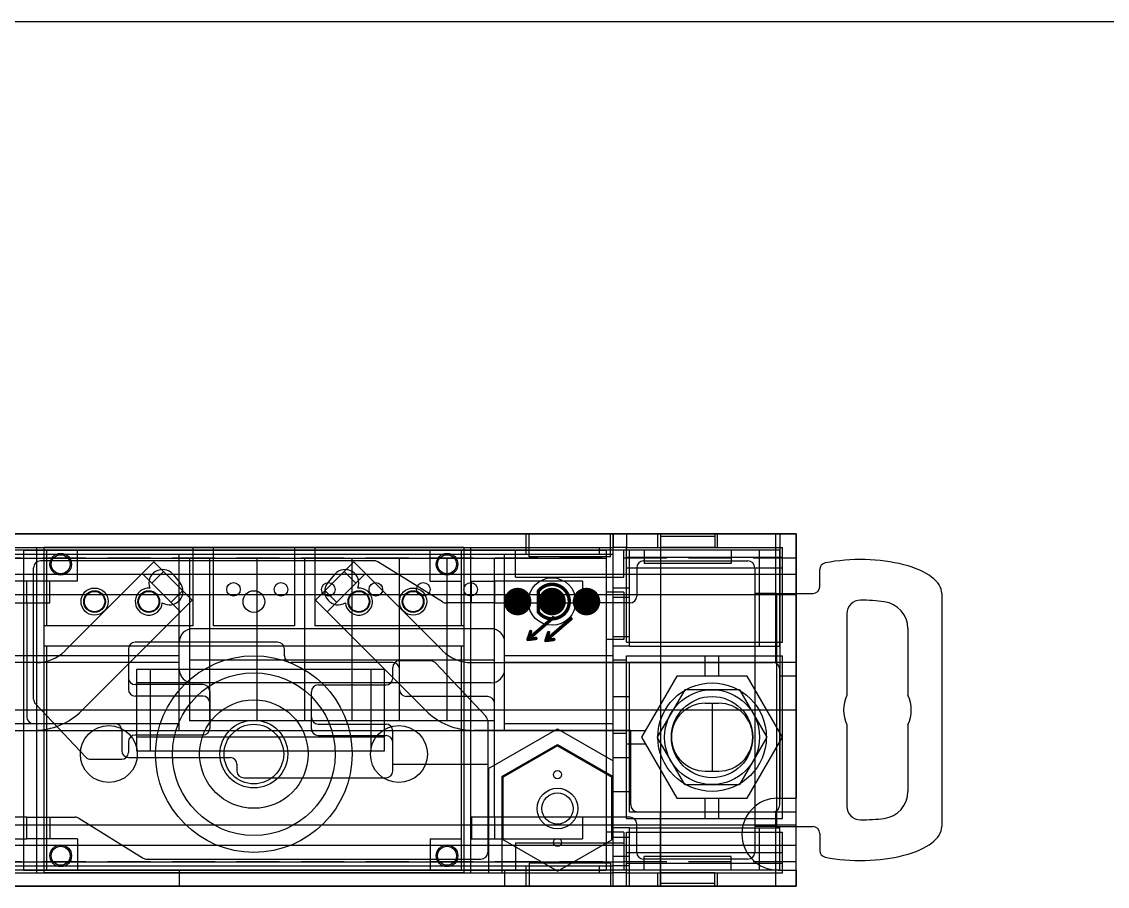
# Model space of a CAD drawing. Header units: millimetres. Extents: x 1406 to 2636, y 2148 to 2456.
# Drawn here: x 2223.5 to 2303.5, y 2326.3 to 2390 of the extents above; entities that cross this region are included whole.
import ezdxf

# ---------------------------------------------------------------- set-up
doc = ezdxf.new("R2010")
doc.units = ezdxf.units.MM
doc.linetypes.add('HIDDEN2', pattern=[4.7625, 3.175, -1.5875])
for name, color, linetype in [('Bus-Bar', 7, 'Continuous'), ('CASE-COVER', 7, 'Continuous'), ('CASE-상', 7, 'Continuous'), ('CASE-하', 7, 'Continuous'), ('DINRAIL', 5, 'Continuous'), ('PCB', 7, 'Continuous'), ('SCR', 7, 'Continuous'), ('단자대', 7, 'Continuous'), ('방열판', 7, 'Continuous'), ('스프링', 3, 'Continuous'), ('온도센서', 2, 'Continuous')]:
    doc.layers.add(name, color=color, linetype=linetype)

msp = doc.modelspace()

# ---------------------------------------------------------------- linework, layer by layer
at = {"color": 1, "ltscale": 10}
msp.add_line((2635.997, 2390.025), (1406.218, 2390.025), dxfattribs=at)
msp.add_line((2274.394, 2339.756), (2274.394, 2334.756))
at = {"layer": 'Bus-Bar', "color": 2}
for p, q in [((2226.664, 2343.635), (2233.21, 2350.181)), ((2254.516, 2343.635), (2247.97, 2350.181)), ((2233.068, 2348.625), (2233.917, 2349.474)), ((2248.111, 2348.625), (2247.263, 2349.474)), ((2227.906, 2339.221), (2236.038, 2347.352)), ((2234.482, 2347.211), (2235.331, 2348.059)), ((2253.273, 2339.221), (2245.141, 2347.352)), ((2246.697, 2347.211), (2245.848, 2348.059)), ((2279.394, 2332.256), (2279.394, 2342.256)), ((2212.785, 2337.756), (2224.371, 2337.756)), ((2268.394, 2337.756), (2256.809, 2337.756)), ((2268.394, 2332.256), (2268.394, 2337.756))]:
    msp.add_line(p, q, dxfattribs=at)
at = {"layer": 'Bus-Bar', "color": 2, "ltscale": 10}
for p, q in [((2236.038, 2347.352), (2233.21, 2350.181)), ((2245.141, 2347.352), (2247.97, 2350.181)), ((2235.19, 2346.504), (2232.361, 2349.332)), ((2245.99, 2346.504), (2248.818, 2349.332)), ((2224.542, 2342.756), (2202.285, 2342.756)), ((2256.637, 2342.756), (2278.894, 2342.756)), ((2273.894, 2339.756), (2274.894, 2339.756)), ((2273.894, 2334.756), (2274.894, 2334.756)), ((2268.894, 2331.756), (2278.894, 2331.756))]:
    msp.add_line(p, q, dxfattribs=at)
for centre, radius, start, end in [((2224.542, 2345.756), 3, 270, 315), ((2256.637, 2345.756), 3, 225, 270), ((2278.894, 2342.256), 0.5, 0, 90), ((2273.894, 2337.256), 2.5, 90, 270), ((2274.894, 2337.256), 2.5, 270, 90)]:
    msp.add_arc(centre, radius, start, end, dxfattribs=at)
at = {"layer": 'Bus-Bar', "color": 2}
for centre, radius, start, end in [((2224.371, 2342.756), 5, 270, 315), ((2256.809, 2342.756), 5, 225, 270), ((2268.894, 2332.256), 0.5, 180, 270), ((2278.894, 2332.256), 0.5, 270, 0)]:
    msp.add_arc(centre, radius, start, end, dxfattribs=at)
at = {"layer": 'CASE-COVER', "color": 3}
for p, q in [((2280.59, 2352.256), (2200.59, 2352.256)), ((2260.89, 2351.056), (2260.89, 2352.256)), ((2266.89, 2351.056), (2266.89, 2352.256)), ((2270.59, 2352.256), (2270.59, 2326.256)), ((2279.39, 2352.256), (2279.39, 2332.756)), ((2280.59, 2352.256), (2280.59, 2332.756)), ((2259.89, 2351.056), (2221.29, 2351.056)), ((2259.89, 2349.056), (2259.89, 2351.056)), ((2267.89, 2351.056), (2259.89, 2351.056)), ((2260.89, 2350.556), (2260.89, 2351.056)), ((2266.89, 2350.556), (2266.89, 2351.056)), ((2279.39, 2351.056), (2267.89, 2351.056)), ((2267.89, 2349.056), (2267.89, 2351.056)), ((2259.89, 2349.056), (2267.89, 2349.056)), ((2258.09, 2345.256), (2236.09, 2345.256)), ((2280.59, 2341.756), (2279.39, 2341.756)), ((2258.09, 2341.256), (2236.09, 2341.256)), ((2259.89, 2329.456), (2267.89, 2329.456)), ((2259.89, 2329.456), (2259.89, 2327.456)), ((2267.89, 2329.456), (2267.89, 2327.456)), ((2259.89, 2327.456), (2221.29, 2327.456)), ((2235.09, 2327.456), (2235.09, 2326.256)), ((2259.09, 2327.456), (2259.09, 2326.256)), ((2267.89, 2327.456), (2259.89, 2327.456)), ((2260.89, 2327.956), (2260.89, 2327.456)), ((2260.89, 2327.456), (2260.89, 2326.256)), ((2266.89, 2327.956), (2266.89, 2327.456)), ((2266.89, 2327.456), (2266.89, 2326.256)), ((2279.24, 2327.456), (2267.89, 2327.456)), ((2279.24, 2327.456), (2280.59, 2327.456)), ((2280.59, 2327.456), (2280.59, 2326.256)), ((2280.59, 2326.256), (2200.59, 2326.256))]:
    msp.add_line(p, q, dxfattribs=at)
at = {"layer": 'CASE-COVER', "color": 3, "ltscale": 10}
for p, q in [((2266.89, 2350.556), (2260.89, 2350.556)), ((2235.09, 2342.256), (2235.09, 2344.256)), ((2259.09, 2342.256), (2259.09, 2344.256)), ((2279.24, 2332.756), (2280.59, 2332.756)), ((2266.89, 2327.956), (2260.89, 2327.956))]:
    msp.add_line(p, q, dxfattribs=at)
at = {"layer": 'CASE-COVER', "color": 3}
msp.add_circle((2274.39, 2337.256), 3.5, dxfattribs=at)
at = {"layer": 'CASE-COVER', "color": 3, "ltscale": 10}
for centre, start, end in [((2236.09, 2344.256), 90, 180), ((2258.09, 2344.256), 0, 90)]:
    msp.add_arc(centre, 1, start, end, dxfattribs=at)
at = {"layer": 'CASE-COVER', "color": 3}
for centre, radius, start, end in [((2236.09, 2342.256), 1, 180, 270), ((2258.09, 2342.256), 1, 270, 0), ((2279.24, 2330.106), 2.65, 90, 270)]:
    msp.add_arc(centre, radius, start, end, dxfattribs=at)
at = {"layer": 'CASE-상', "color": 2}
for p, q in [((2210.59, 2352.256), (2270.59, 2352.256)), ((2280.59, 2352.256), (2274.59, 2352.256)), ((2274.59, 2352.056), (2270.59, 2352.056)), ((2214.09, 2351.256), (2267.09, 2351.256)), ((2220.49, 2350.756), (2235.09, 2350.756)), ((2235.09, 2350.756), (2259.09, 2350.756)), ((2259.09, 2350.756), (2260.69, 2350.756)), ((2260.69, 2350.756), (2267.09, 2350.756)), ((2269.39, 2351.056), (2268.29, 2351.056)), ((2274.59, 2351.256), (2270.59, 2351.256)), ((2279.39, 2351.056), (2275.79, 2351.056)), ((2275.79, 2350.056), (2269.39, 2350.056)), ((2268.29, 2348.256), (2267.09, 2348.256)), ((2268.29, 2347.556), (2267.09, 2347.556)), ((2268.29, 2344.656), (2267.09, 2344.656)), ((2268.29, 2343.956), (2267.09, 2343.956)), ((2268.29, 2343.956), (2279.39, 2343.956)), ((2235.09, 2342.756), (2200.59, 2342.756)), ((2235.09, 2343.253), (2214.09, 2343.253)), ((2267.09, 2343.253), (2259.09, 2343.253)), ((2280.59, 2342.756), (2259.09, 2342.756)), ((2267.09, 2340.256), (2268.29, 2340.256)), ((2212.89, 2337.756), (2268.29, 2337.756)), ((2214.09, 2338.253), (2235.09, 2338.253)), ((2259.09, 2338.253), (2267.09, 2338.253)), ((2267.09, 2335.756), (2268.29, 2335.756)), ((2267.09, 2333.256), (2268.29, 2333.256)), ((2268.29, 2331.756), (2280.59, 2331.756)), ((2268.29, 2330.556), (2267.09, 2330.556)), ((2268.29, 2330.556), (2279.39, 2330.556)), ((2268.29, 2329.856), (2267.09, 2329.856)), ((2268.29, 2328.456), (2267.09, 2328.456)), ((2275.79, 2328.456), (2269.39, 2328.456)), ((2214.09, 2327.256), (2267.09, 2327.256)), ((2220.49, 2327.756), (2267.09, 2327.756)), ((2260.69, 2327.756), (2267.09, 2327.756)), ((2268.29, 2327.756), (2267.09, 2327.756)), ((2269.39, 2327.456), (2268.29, 2327.456)), ((2274.59, 2327.256), (2270.59, 2327.256)), ((2279.39, 2327.456), (2275.79, 2327.456)), ((2274.59, 2326.456), (2270.59, 2326.456)), ((2210.59, 2326.256), (2270.59, 2326.256)), ((2280.59, 2326.256), (2274.59, 2326.256))]:
    msp.add_line(p, q, dxfattribs=at)
at = {"layer": 'CASE-상', "color": 2, "ltscale": 10}
for p, q in [((2260.69, 2350.756), (2260.69, 2352.256)), ((2267.09, 2350.756), (2267.09, 2352.256)), ((2270.59, 2352.256), (2270.59, 2342.756)), ((2274.59, 2352.256), (2274.59, 2351.256)), ((2279.09, 2342.756), (2279.09, 2352.256)), ((2280.59, 2342.756), (2280.59, 2352.256)), ((2235.09, 2337.756), (2235.09, 2350.756)), ((2259.09, 2337.756), (2259.09, 2350.756)), ((2266.09, 2350.756), (2266.09, 2351.256)), ((2267.09, 2327.756), (2267.09, 2350.756)), ((2268.29, 2343.956), (2268.29, 2351.056)), ((2269.39, 2351.056), (2269.39, 2350.056)), ((2275.79, 2351.056), (2275.79, 2350.056)), ((2277.89, 2343.956), (2277.89, 2351.056)), ((2279.39, 2343.956), (2279.39, 2351.056)), ((2268.29, 2331.756), (2268.29, 2342.756)), ((2270.59, 2326.256), (2270.59, 2331.756)), ((2279.09, 2326.256), (2279.09, 2331.756)), ((2280.59, 2326.256), (2280.59, 2331.756)), ((2268.29, 2326.256), (2268.29, 2330.556)), ((2277.89, 2327.456), (2277.89, 2330.556)), ((2279.39, 2327.456), (2279.39, 2330.556)), ((2269.39, 2327.456), (2269.39, 2328.456)), ((2275.79, 2327.456), (2275.79, 2328.456)), ((2260.69, 2326.256), (2260.69, 2327.756)), ((2266.09, 2327.256), (2266.09, 2327.756)), ((2267.09, 2326.256), (2267.09, 2327.756)), ((2274.59, 2326.256), (2274.59, 2327.256))]:
    msp.add_line(p, q, dxfattribs=at)
msp.add_circle((2262.59, 2347.256), 1.75, dxfattribs=at)
at = {"layer": 'CASE-하', "color": 5}
for p, q in [((2200.59, 2352.256), (2280.59, 2352.256)), ((2214.09, 2351.256), (2267.09, 2351.256)), ((2268.09, 2351.256), (2279.59, 2351.256)), ((2268.09, 2350.543), (2279.59, 2350.543)), ((2268.09, 2349.756), (2279.59, 2349.756)), ((2268.09, 2344.256), (2279.59, 2344.256)), ((2267.09, 2342.956), (2268.09, 2342.956)), ((2268.09, 2343.256), (2279.59, 2343.256)), ((2271.797, 2341.755), (2269.199, 2337.256)), ((2276.992, 2341.755), (2271.797, 2341.755)), ((2279.59, 2337.256), (2276.992, 2341.755)), ((2272.373, 2340.755), (2270.353, 2337.255)), ((2276.415, 2340.755), (2272.373, 2340.755)), ((2276.415, 2340.755), (2278.435, 2337.255)), ((2257.891, 2334.934), (2262.99, 2337.878)), ((2262.99, 2337.878), (2267.09, 2335.511)), ((2267.09, 2337.556), (2268.09, 2337.556)), ((2269.199, 2337.256), (2271.797, 2332.757)), ((2272.372, 2333.757), (2270.353, 2337.255)), ((2278.435, 2337.255), (2276.416, 2333.757)), ((2276.992, 2332.757), (2279.59, 2337.256)), ((2258.891, 2334.356), (2262.99, 2336.723)), ((2262.99, 2336.723), (2267.09, 2334.356)), ((2257.891, 2334.934), (2257.891, 2327.256)), ((2258.891, 2334.356), (2258.891, 2327.256)), ((2272.372, 2333.757), (2276.416, 2333.757)), ((2271.797, 2332.757), (2276.992, 2332.757)), ((2268.09, 2331.256), (2279.59, 2331.256)), ((2268.09, 2330.256), (2279.59, 2330.256)), ((2268.09, 2328.756), (2279.59, 2328.756)), ((2214.09, 2327.256), (2267.09, 2327.256)), ((2268.09, 2327.969), (2279.59, 2327.969)), ((2268.09, 2327.256), (2279.59, 2327.256)), ((2200.59, 2326.256), (2280.59, 2326.256))]:
    msp.add_line(p, q, dxfattribs=at)
at = {"layer": 'CASE-하', "color": 5, "ltscale": 10}
for p, q in [((2267.09, 2352.256), (2267.09, 2351.256)), ((2268.09, 2352.256), (2268.09, 2351.256)), ((2270.39, 2351.256), (2270.39, 2352.256)), ((2274.79, 2351.256), (2274.79, 2352.256)), ((2280.59, 2326.256), (2280.59, 2352.256)), ((2224.59, 2327.256), (2224.59, 2351.256)), ((2256.59, 2327.256), (2256.59, 2351.256)), ((2267.09, 2327.256), (2267.09, 2351.256)), ((2268.09, 2351.256), (2267.09, 2351.256)), ((2268.09, 2344.256), (2268.09, 2351.256)), ((2279.59, 2344.256), (2279.59, 2351.256)), ((2268.09, 2331.256), (2268.09, 2343.256)), ((2273.894, 2341.755), (2273.894, 2343.256)), ((2274.894, 2341.755), (2274.894, 2343.256)), ((2279.59, 2331.256), (2279.59, 2343.256)), ((2268.09, 2337.756), (2269.488, 2337.756)), ((2268.09, 2336.756), (2269.488, 2336.756)), ((2273.894, 2331.256), (2273.894, 2332.757)), ((2274.894, 2331.256), (2274.894, 2332.757)), ((2268.09, 2327.256), (2268.09, 2330.256)), ((2279.59, 2327.256), (2279.59, 2330.256)), ((2267.09, 2326.256), (2267.09, 2327.256)), ((2268.09, 2327.256), (2267.09, 2327.256)), ((2268.09, 2326.256), (2268.09, 2327.256)), ((2270.39, 2326.256), (2270.39, 2327.256)), ((2274.79, 2326.256), (2274.79, 2327.256))]:
    msp.add_line(p, q, dxfattribs=at)
for radius in [4, 3]:
    msp.add_circle((2274.394, 2337.256), radius, dxfattribs=at)
at = {"layer": 'DINRAIL'}
for p, q in [((2224.34, 2340.063), (2224.34, 2349.756)), ((2249.485, 2350.256), (2224.84, 2350.256)), ((2254.506, 2347.231), (2249.748, 2350.181)), ((2268.84, 2349.756), (2268.84, 2347.656)), ((2269.34, 2350.256), (2277.04, 2350.256)), ((2277.54, 2349.756), (2277.54, 2328.756)), ((2282.34, 2348.354), (2282.34, 2349.618)), ((2256.64, 2347.156), (2256.64, 2348.756)), ((2256.64, 2348.756), (2258.34, 2348.756)), ((2264.84, 2348.756), (2258.34, 2348.756)), ((2258.34, 2348.756), (2258.34, 2347.156)), ((2264.84, 2348.756), (2264.84, 2347.156)), ((2279.14, 2347.854), (2277.54, 2347.854)), ((2279.14, 2347.854), (2281.84, 2347.854)), ((2291.34, 2347.856), (2291.34, 2330.656)), ((2256.64, 2347.156), (2254.77, 2347.156)), ((2258.34, 2347.156), (2256.64, 2347.156)), ((2258.34, 2347.156), (2264.84, 2347.156)), ((2268.34, 2347.156), (2264.84, 2347.156)), ((2284.34, 2346.355), (2284.34, 2340.346)), ((2288.84, 2345.262), (2288.84, 2340.831)), ((2288.84, 2345.262), (2288.84, 2340.346)), ((2242.34, 2344.256), (2231.84, 2344.256)), ((2231.34, 2343.756), (2231.34, 2340.788)), ((2231.34, 2343.256), (2224.34, 2343.256)), ((2250.84, 2342.756), (2243.34, 2342.756)), ((2251.34, 2340.756), (2251.34, 2342.256)), ((2236.84, 2341.136), (2231.84, 2341.136)), ((2236.84, 2340.288), (2231.84, 2340.288)), ((2237.34, 2340.636), (2237.34, 2339.788)), ((2257.84, 2340.256), (2251.84, 2340.256)), ((2224.476, 2339.719), (2228.192, 2335.781)), ((2237.34, 2339.788), (2237.34, 2337.906)), ((2258.34, 2331.356), (2258.34, 2339.756)), ((2280.59, 2339.256), (2184.87, 2339.256)), ((2284.34, 2338.166), (2284.34, 2332.156)), ((2288.84, 2338.166), (2288.84, 2333.249)), ((2288.84, 2337.681), (2288.84, 2333.249)), ((2231.34, 2336.906), (2231.34, 2336.124)), ((2236.84, 2337.406), (2231.84, 2337.406)), ((2228.555, 2335.624), (2230.84, 2335.624)), ((2258.34, 2331.356), (2256.64, 2331.356)), ((2256.64, 2331.356), (2256.64, 2329.756)), ((2264.84, 2331.356), (2258.34, 2331.356)), ((2258.34, 2331.356), (2258.34, 2329.756)), ((2268.34, 2331.356), (2264.84, 2331.356)), ((2264.84, 2331.356), (2264.84, 2329.756)), ((2268.84, 2328.756), (2268.84, 2330.856)), ((2279.14, 2330.658), (2277.54, 2330.658)), ((2279.14, 2330.658), (2281.84, 2330.658)), ((2256.64, 2329.756), (2258.34, 2329.756)), ((2258.34, 2329.756), (2264.84, 2329.756)), ((2282.34, 2330.158), (2282.34, 2328.893)), ((2277.04, 2328.256), (2269.34, 2328.256))]:
    msp.add_line(p, q, dxfattribs=at)
at = {"layer": 'DINRAIL', "color": 1}
for p, q in [((2223.84, 2348.756), (2217.34, 2348.756)), ((2223.84, 2347.156), (2223.84, 2348.756)), ((2225.54, 2348.756), (2223.84, 2348.756)), ((2225.54, 2347.156), (2225.54, 2348.756)), ((2217.34, 2347.156), (2223.84, 2347.156)), ((2223.84, 2347.156), (2225.54, 2347.156)), ((2223.84, 2347.156), (2223.84, 2338.756)), ((2231.34, 2343.256), (2224.34, 2343.256)), ((2253.624, 2342.888), (2251.34, 2342.888)), ((2257.703, 2338.793), (2253.988, 2342.731)), ((2250.84, 2341.606), (2250.84, 2342.388)), ((2245.34, 2341.106), (2250.34, 2341.106)), ((2244.84, 2338.724), (2244.84, 2340.606)), ((2244.84, 2337.876), (2244.84, 2338.724)), ((2224.34, 2338.256), (2230.34, 2338.256)), ((2230.84, 2337.756), (2230.84, 2336.256)), ((2245.34, 2338.224), (2250.34, 2338.224)), ((2250.84, 2334.756), (2250.84, 2337.724)), ((2257.84, 2338.45), (2257.84, 2328.756)), ((2245.34, 2337.376), (2250.34, 2337.376)), ((2231.34, 2335.756), (2238.84, 2335.756)), ((2250.84, 2335.256), (2257.84, 2335.256)), ((2250.84, 2335.256), (2257.84, 2335.256)), ((2239.84, 2334.256), (2250.34, 2334.256)), ((2223.84, 2331.356), (2217.34, 2331.356)), ((2223.84, 2329.756), (2223.84, 2331.356)), ((2223.84, 2331.356), (2225.54, 2331.356)), ((2225.54, 2331.356), (2225.54, 2329.756)), ((2225.54, 2331.356), (2227.41, 2331.356)), ((2227.673, 2331.281), (2232.431, 2328.331)), ((2217.34, 2329.756), (2223.84, 2329.756)), ((2225.54, 2329.756), (2223.84, 2329.756)), ((2232.694, 2328.256), (2257.34, 2328.256))]:
    msp.add_line(p, q, dxfattribs=at)
at = {"layer": 'DINRAIL', "color": 4}
msp.add_line((2279.14, 2347.854), (2279.14, 2330.658), dxfattribs=at)
at = {"layer": 'DINRAIL', "linetype": 'HIDDEN2'}
msp.add_line((2242.84, 2343.256), (2242.84, 2343.756), dxfattribs=at)
at = {"layer": 'DINRAIL', "color": 1, "linetype": 'HIDDEN2'}
msp.add_line((2239.34, 2335.256), (2239.34, 2334.756), dxfattribs=at)
at = {"layer": 'DINRAIL'}
for centre, radius, start, end in [((2224.84, 2349.756), 0.5, 90, 180), ((2249.485, 2349.756), 0.5, 58.20109, 90), ((2269.34, 2349.756), 0.5, 90, 180), ((2277.04, 2349.756), 0.5, 0, 90), ((2282.84, 2349.618), 0.5, 101.32608, 180), ((2281.84, 2348.354), 0.5, 270, 0), ((2268.34, 2347.656), 0.5, 270, 0), ((2285.34, 2346.355), 1, 90.00749, 180), ((2254.77, 2347.656), 0.5, 238.20109, 270), ((2286.84, 2345.262), 2, 360, 82.75636), ((2231.84, 2343.756), 0.5, 90, 180), ((2242.34, 2343.756), 0.5, 0, 90), ((2243.34, 2343.256), 0.5, 180, 270), ((2250.84, 2342.256), 0.5, 0, 90), ((2231.84, 2341.636), 0.5, 180, 270), ((2236.84, 2340.636), 0.5, 360, 90), ((2231.84, 2340.788), 0.5, 180, 270), ((2236.84, 2339.788), 0.5, 0, 90), ((2251.84, 2340.756), 0.5, 180, 270), ((2257.84, 2339.756), 0.5, 0, 90), ((2286.59, 2339.256), 2.5, 154.15807, 205.84193), ((2286.59, 2339.256), 2.5, 334.15807, 25.84193), ((2224.84, 2340.063), 0.5, 180, 223.33124), ((2236.84, 2337.906), 0.5, 270, 0), ((2231.84, 2336.906), 0.5, 90, 180), ((2230.84, 2336.124), 0.5, 270, 0), ((2228.555, 2336.124), 0.5, 223.33124, 270), ((2286.84, 2333.249), 2, 277.25175, 360), ((2285.34, 2332.156), 1, 180, 270), ((2268.34, 2330.856), 0.5, 0, 90), ((2281.84, 2330.158), 0.5, 0, 90), ((2282.84, 2328.893), 0.5, 180, 258.68093), ((2269.34, 2328.756), 0.5, 180, 270), ((2277.04, 2328.756), 0.5, 270, 0)]:
    msp.add_arc(centre, radius, start, end, dxfattribs=at)
at = {"layer": 'DINRAIL', "color": 1}
for centre, start, end in [((2251.34, 2342.388), 90, 180), ((2253.624, 2342.388), 43.33124, 90), ((2245.34, 2340.606), 90, 180), ((2250.34, 2341.606), 270, 0), ((2224.34, 2338.756), 180, 270), ((2245.34, 2338.724), 180, 270), ((2257.34, 2338.45), 0, 43.33124), ((2230.34, 2337.756), 0, 90), ((2245.34, 2337.876), 180, 270), ((2250.34, 2337.724), 0, 90), ((2250.34, 2336.876), 0, 90), ((2231.34, 2336.256), 180, 270), ((2238.84, 2335.256), 0, 90), ((2239.84, 2334.756), 180, 270), ((2250.34, 2334.756), 270, 0), ((2227.41, 2330.856), 58.20109, 90), ((2232.694, 2328.756), 238.20109, 270), ((2257.34, 2328.756), 270, 0)]:
    msp.add_arc(centre, 0.5, start, end, dxfattribs=at)
at = {"layer": 'DINRAIL'}
for centre, major_axis, start_param, end_param in [((2285.34, 2347.855), (6, 0.001), 6.283063, 8.301775), ((2285.34, 2344.855), (6, 0.001), 7.557572, 7.853942), ((2285.34, 2333.656), (6, 0), 4.712389, 5.008786), ((2285.34, 2330.656), (6, 0), 4.264545, 6.283185)]:
    msp.add_ellipse(centre, major_axis=major_axis, ratio=0.416667, start_param=start_param, end_param=end_param, dxfattribs=at)
at = {"layer": 'PCB', "color": 1}
for p, q in [((2223.59, 2351.056), (2266.59, 2351.056)), ((2223.59, 2351.056), (2223.59, 2327.456)), ((2266.59, 2351.056), (2266.59, 2327.456)), ((2214.59, 2350.456), (2266.59, 2350.456)), ((2214.59, 2350.456), (2266.59, 2350.456)), ((2266.59, 2350.456), (2266.59, 2347.956)), ((2266.59, 2350.456), (2266.59, 2347.956)), ((2234.613, 2349.266), (2235.127, 2348.653)), ((2246.567, 2349.266), (2246.053, 2348.653)), ((2267.89, 2347.956), (2266.59, 2347.956)), ((2267.89, 2347.956), (2266.59, 2347.956)), ((2267.89, 2347.956), (2267.89, 2344.456)), ((2267.89, 2347.956), (2267.89, 2344.456)), ((2266.59, 2344.456), (2266.59, 2330.256)), ((2267.89, 2344.456), (2266.59, 2344.456)), ((2266.59, 2344.456), (2266.59, 2330.256)), ((2267.89, 2344.456), (2266.59, 2344.456)), ((2267.89, 2330.256), (2266.59, 2330.256)), ((2267.89, 2330.256), (2266.59, 2330.256)), ((2267.89, 2330.256), (2267.89, 2328.056)), ((2267.89, 2330.256), (2267.89, 2328.056)), ((2213.29, 2328.056), (2267.89, 2328.056)), ((2213.29, 2328.056), (2267.89, 2328.056)), ((2223.59, 2327.456), (2266.59, 2327.456))]:
    msp.add_line(p, q, dxfattribs=at)
for points, const_width in [([(2259.542, 2347.256, 1), (2260.558, 2347.256, 1)], 1.016), ([(2259.542, 2347.256, 1), (2260.558, 2347.256, 1)], 1.016), ([(2259.542, 2347.256, 1), (2260.558, 2347.256, 1)], 1.016), ([(2259.542, 2347.256, 1), (2260.558, 2347.256, 1)], 1.016), ([(2259.542, 2347.256, 1), (2260.558, 2347.256, 1)], 1.016), ([(2259.542, 2347.256, 1), (2260.558, 2347.256, 1)], 1.016), ([(2259.542, 2347.256, 1), (2260.558, 2347.256, 1)], 1.016), ([(2259.542, 2347.256, 1), (2260.558, 2347.256, 1)], 1.016), ([(2259.542, 2347.256, 1), (2260.558, 2347.256, 1)], 1.016), ([(2259.542, 2347.256, 1), (2260.558, 2347.256, 1)], 1.016), ([(2259.542, 2347.256, 1), (2260.558, 2347.256, 1)], 1.016), ([(2259.542, 2347.256, 1), (2260.558, 2347.256, 1)], 1.016), ([(2259.542, 2347.256, 1), (2260.558, 2347.256, 1)], 1.016), ([(2259.542, 2347.256, 1), (2260.558, 2347.256, 1)], 1.016), ([(2259.542, 2347.256, 1), (2260.558, 2347.256, 1)], 1.016), ([(2259.542, 2347.256, 1), (2260.558, 2347.256, 1)], 1.016), ([(2259.542, 2347.256, 1), (2260.558, 2347.256, 1)], 1.016), ([(2259.542, 2347.256, 1), (2260.558, 2347.256, 1)], 1.016), ([(2259.542, 2347.256, 1), (2260.558, 2347.256, 1)], 1.016), ([(2259.542, 2347.256, 1), (2260.558, 2347.256, 1)], 1.016), ([(2259.542, 2347.256, 1), (2260.558, 2347.256, 1)], 1.016), ([(2259.542, 2347.256, 1), (2260.558, 2347.256, 1)], 1.016), ([(2259.542, 2347.256, 1), (2260.558, 2347.256, 1)], 1.016), ([(2259.542, 2347.256, 1), (2260.558, 2347.256, 1)], 1.016), ([(2259.542, 2347.256, 1), (2260.558, 2347.256, 1)], 1.016), ([(2259.542, 2347.256, 1), (2260.558, 2347.256, 1)], 1.016), ([(2259.542, 2347.256, 1), (2260.558, 2347.256, 1)], 1.016), ([(2259.542, 2347.256, 1), (2260.558, 2347.256, 1)], 1.016), ([(2259.542, 2347.256, 1), (2260.558, 2347.256, 1)], 1.016), ([(2259.542, 2347.256, 1), (2260.558, 2347.256, 1)], 1.016), ([(2259.542, 2347.256, 1), (2260.558, 2347.256, 1)], 1.016), ([(2259.542, 2347.256, 1), (2260.558, 2347.256, 1)], 1.016), ([(2259.593, 2347.256, 1), (2260.507, 2347.256, 1)], 0.914), ([(2259.593, 2347.256, 1), (2260.507, 2347.256, 1)], 0.914), ([(2259.593, 2347.256, 1), (2260.507, 2347.256, 1)], 0.914), ([(2259.593, 2347.256, 1), (2260.507, 2347.256, 1)], 0.914), ([(2261.51, 2348.018, 1), (2261.637, 2348.018, 1)], 0.127), ([(2261.51, 2348.018, 1), (2261.637, 2348.018, 1)], 0.127), ([(2261.535, 2348.049, 1), (2261.662, 2348.049, 1)], 0.127), ([(2261.535, 2348.049, 1), (2261.662, 2348.049, 1)], 0.127), ([(2262.082, 2347.256, 1), (2263.098, 2347.256, 1)], 1.016), ([(2262.082, 2347.256, 1), (2263.098, 2347.256, 1)], 1.016), ([(2262.082, 2347.256, 1), (2263.098, 2347.256, 1)], 1.016), ([(2262.082, 2347.256, 1), (2263.098, 2347.256, 1)], 1.016), ([(2262.082, 2347.256, 1), (2263.098, 2347.256, 1)], 1.016), ([(2262.082, 2347.256, 1), (2263.098, 2347.256, 1)], 1.016), ([(2262.082, 2347.256, 1), (2263.098, 2347.256, 1)], 1.016), ([(2262.082, 2347.256, 1), (2263.098, 2347.256, 1)], 1.016), ([(2262.082, 2347.256, 1), (2263.098, 2347.256, 1)], 1.016), ([(2262.082, 2347.256, 1), (2263.098, 2347.256, 1)], 1.016), ([(2262.082, 2347.256, 1), (2263.098, 2347.256, 1)], 1.016), ([(2262.082, 2347.256, 1), (2263.098, 2347.256, 1)], 1.016), ([(2262.082, 2347.256, 1), (2263.098, 2347.256, 1)], 1.016), ([(2262.082, 2347.256, 1), (2263.098, 2347.256, 1)], 1.016), ([(2262.082, 2347.256, 1), (2263.098, 2347.256, 1)], 1.016), ([(2262.082, 2347.256, 1), (2263.098, 2347.256, 1)], 1.016), ([(2262.082, 2347.256, 1), (2263.098, 2347.256, 1)], 1.016), ([(2262.082, 2347.256, 1), (2263.098, 2347.256, 1)], 1.016), ([(2262.082, 2347.256, 1), (2263.098, 2347.256, 1)], 1.016), ([(2262.082, 2347.256, 1), (2263.098, 2347.256, 1)], 1.016), ([(2262.082, 2347.256, 1), (2263.098, 2347.256, 1)], 1.016), ([(2262.082, 2347.256, 1), (2263.098, 2347.256, 1)], 1.016), ([(2262.082, 2347.256, 1), (2263.098, 2347.256, 1)], 1.016), ([(2262.082, 2347.256, 1), (2263.098, 2347.256, 1)], 1.016), ([(2262.082, 2347.256, 1), (2263.098, 2347.256, 1)], 1.016), ([(2262.082, 2347.256, 1), (2263.098, 2347.256, 1)], 1.016), ([(2262.082, 2347.256, 1), (2263.098, 2347.256, 1)], 1.016), ([(2262.082, 2347.256, 1), (2263.098, 2347.256, 1)], 1.016), ([(2262.082, 2347.256, 1), (2263.098, 2347.256, 1)], 1.016), ([(2262.082, 2347.256, 1), (2263.098, 2347.256, 1)], 1.016), ([(2262.082, 2347.256, 1), (2263.098, 2347.256, 1)], 1.016), ([(2262.082, 2347.256, 1), (2263.098, 2347.256, 1)], 1.016), ([(2262.133, 2347.256, 1), (2263.047, 2347.256, 1)], 0.914), ([(2262.133, 2347.256, 1), (2263.047, 2347.256, 1)], 0.914), ([(2262.133, 2347.256, 1), (2263.047, 2347.256, 1)], 0.914), ([(2262.133, 2347.256, 1), (2263.047, 2347.256, 1)], 0.914), ([(2264.622, 2347.256, 1), (2265.638, 2347.256, 1)], 1.016), ([(2264.622, 2347.256, 1), (2265.638, 2347.256, 1)], 1.016), ([(2264.622, 2347.256, 1), (2265.638, 2347.256, 1)], 1.016), ([(2264.622, 2347.256, 1), (2265.638, 2347.256, 1)], 1.016), ([(2264.622, 2347.256, 1), (2265.638, 2347.256, 1)], 1.016), ([(2264.622, 2347.256, 1), (2265.638, 2347.256, 1)], 1.016), ([(2264.622, 2347.256, 1), (2265.638, 2347.256, 1)], 1.016), ([(2264.622, 2347.256, 1), (2265.638, 2347.256, 1)], 1.016), ([(2264.622, 2347.256, 1), (2265.638, 2347.256, 1)], 1.016), ([(2264.622, 2347.256, 1), (2265.638, 2347.256, 1)], 1.016), ([(2264.622, 2347.256, 1), (2265.638, 2347.256, 1)], 1.016), ([(2264.622, 2347.256, 1), (2265.638, 2347.256, 1)], 1.016), ([(2264.622, 2347.256, 1), (2265.638, 2347.256, 1)], 1.016), ([(2264.622, 2347.256, 1), (2265.638, 2347.256, 1)], 1.016), ([(2264.622, 2347.256, 1), (2265.638, 2347.256, 1)], 1.016), ([(2264.622, 2347.256, 1), (2265.638, 2347.256, 1)], 1.016), ([(2264.622, 2347.256, 1), (2265.638, 2347.256, 1)], 1.016), ([(2264.622, 2347.256, 1), (2265.638, 2347.256, 1)], 1.016), ([(2264.622, 2347.256, 1), (2265.638, 2347.256, 1)], 1.016), ([(2264.622, 2347.256, 1), (2265.638, 2347.256, 1)], 1.016), ([(2264.622, 2347.256, 1), (2265.638, 2347.256, 1)], 1.016), ([(2264.622, 2347.256, 1), (2265.638, 2347.256, 1)], 1.016), ([(2264.622, 2347.256, 1), (2265.638, 2347.256, 1)], 1.016), ([(2264.622, 2347.256, 1), (2265.638, 2347.256, 1)], 1.016), ([(2264.622, 2347.256, 1), (2265.638, 2347.256, 1)], 1.016), ([(2264.622, 2347.256, 1), (2265.638, 2347.256, 1)], 1.016), ([(2264.622, 2347.256, 1), (2265.638, 2347.256, 1)], 1.016), ([(2264.622, 2347.256, 1), (2265.638, 2347.256, 1)], 1.016), ([(2264.622, 2347.256, 1), (2265.638, 2347.256, 1)], 1.016), ([(2264.622, 2347.256, 1), (2265.638, 2347.256, 1)], 1.016), ([(2264.622, 2347.256, 1), (2265.638, 2347.256, 1)], 1.016), ([(2264.622, 2347.256, 1), (2265.638, 2347.256, 1)], 1.016), ([(2264.673, 2347.256, 1), (2265.587, 2347.256, 1)], 0.914), ([(2264.673, 2347.256, 1), (2265.587, 2347.256, 1)], 0.914), ([(2264.673, 2347.256, 1), (2265.587, 2347.256, 1)], 0.914), ([(2264.673, 2347.256, 1), (2265.587, 2347.256, 1)], 0.914), ([(2259.643, 2347.256, 1), (2260.456, 2347.256, 1)], 0.813), ([(2259.643, 2347.256, 1), (2260.456, 2347.256, 1)], 0.813), ([(2259.643, 2347.256, 1), (2260.456, 2347.256, 1)], 0.813), ([(2259.643, 2347.256, 1), (2260.456, 2347.256, 1)], 0.813), ([(2259.643, 2347.256, 1), (2260.456, 2347.256, 1)], 0.813), ([(2259.643, 2347.256, 1), (2260.456, 2347.256, 1)], 0.813), ([(2259.643, 2347.256, 1), (2260.456, 2347.256, 1)], 0.813), ([(2259.643, 2347.256, 1), (2260.456, 2347.256, 1)], 0.813), ([(2259.643, 2347.256, 1), (2260.456, 2347.256, 1)], 0.813), ([(2259.643, 2347.256, 1), (2260.456, 2347.256, 1)], 0.813), ([(2259.643, 2347.256, 1), (2260.456, 2347.256, 1)], 0.813), ([(2259.643, 2347.256, 1), (2260.456, 2347.256, 1)], 0.813), ([(2259.643, 2347.256, 1), (2260.456, 2347.256, 1)], 0.813), ([(2259.643, 2347.256, 1), (2260.456, 2347.256, 1)], 0.813), ([(2259.643, 2347.256, 1), (2260.456, 2347.256, 1)], 0.813), ([(2259.643, 2347.256, 1), (2260.456, 2347.256, 1)], 0.813), ([(2259.643, 2347.256, 1), (2260.456, 2347.256, 1)], 0.813), ([(2259.643, 2347.256, 1), (2260.456, 2347.256, 1)], 0.813), ([(2259.643, 2347.256, 1), (2260.456, 2347.256, 1)], 0.813), ([(2259.643, 2347.256, 1), (2260.456, 2347.256, 1)], 0.813), ([(2259.643, 2347.256, 1), (2260.456, 2347.256, 1)], 0.813), ([(2259.643, 2347.256, 1), (2260.456, 2347.256, 1)], 0.813), ([(2259.643, 2347.256, 1), (2260.456, 2347.256, 1)], 0.813), ([(2259.643, 2347.256, 1), (2260.456, 2347.256, 1)], 0.813), ([(2259.643, 2347.256, 1), (2260.456, 2347.256, 1)], 0.813), ([(2259.643, 2347.256, 1), (2260.456, 2347.256, 1)], 0.813), ([(2259.643, 2347.256, 1), (2260.456, 2347.256, 1)], 0.813), ([(2259.643, 2347.256, 1), (2260.456, 2347.256, 1)], 0.813), ([(2259.643, 2347.256, 1), (2260.456, 2347.256, 1)], 0.813), ([(2259.643, 2347.256, 1), (2260.456, 2347.256, 1)], 0.813), ([(2259.643, 2347.256, 1), (2260.456, 2347.256, 1)], 0.813), ([(2259.643, 2347.256, 1), (2260.456, 2347.256, 1)], 0.813), ([(2259.643, 2347.256, 1), (2260.456, 2347.256, 1)], 0.813), ([(2259.643, 2347.256, 1), (2260.456, 2347.256, 1)], 0.813), ([(2259.643, 2347.256, 1), (2260.456, 2347.256, 1)], 0.813), ([(2259.643, 2347.256, 1), (2260.456, 2347.256, 1)], 0.813), ([(2259.643, 2347.256, 1), (2260.456, 2347.256, 1)], 0.813), ([(2259.643, 2347.256, 1), (2260.456, 2347.256, 1)], 0.813), ([(2259.643, 2347.256, 1), (2260.456, 2347.256, 1)], 0.813), ([(2259.643, 2347.256, 1), (2260.456, 2347.256, 1)], 0.813), ([(2259.643, 2347.256, 1), (2260.456, 2347.256, 1)], 0.813), ([(2259.643, 2347.256, 1), (2260.456, 2347.256, 1)], 0.813), ([(2259.643, 2347.256, 1), (2260.456, 2347.256, 1)], 0.813), ([(2259.643, 2347.256, 1), (2260.456, 2347.256, 1)], 0.813), ([(2259.643, 2347.256, 1), (2260.456, 2347.256, 1)], 0.813), ([(2259.643, 2347.256, 1), (2260.456, 2347.256, 1)], 0.813), ([(2259.643, 2347.256, 1), (2260.456, 2347.256, 1)], 0.813), ([(2259.643, 2347.256, 1), (2260.456, 2347.256, 1)], 0.813), ([(2259.643, 2347.256, 1), (2260.456, 2347.256, 1)], 0.813), ([(2259.643, 2347.256, 1), (2260.456, 2347.256, 1)], 0.813), ([(2259.643, 2347.256, 1), (2260.456, 2347.256, 1)], 0.813), ([(2259.643, 2347.256, 1), (2260.456, 2347.256, 1)], 0.813), ([(2259.643, 2347.256, 1), (2260.456, 2347.256, 1)], 0.813), ([(2259.643, 2347.256, 1), (2260.456, 2347.256, 1)], 0.813), ([(2259.643, 2347.256, 1), (2260.456, 2347.256, 1)], 0.813), ([(2259.643, 2347.256, 1), (2260.456, 2347.256, 1)], 0.813), ([(2259.643, 2347.256, 1), (2260.456, 2347.256, 1)], 0.813), ([(2259.643, 2347.256, 1), (2260.456, 2347.256, 1)], 0.813), ([(2259.643, 2347.256, 1), (2260.456, 2347.256, 1)], 0.813), ([(2259.643, 2347.256, 1), (2260.456, 2347.256, 1)], 0.813), ([(2259.643, 2347.256, 1), (2260.456, 2347.256, 1)], 0.813), ([(2259.643, 2347.256, 1), (2260.456, 2347.256, 1)], 0.813), ([(2259.643, 2347.256, 1), (2260.456, 2347.256, 1)], 0.813), ([(2259.643, 2347.256, 1), (2260.456, 2347.256, 1)], 0.813), ([(2259.643, 2347.256, 1), (2260.456, 2347.256, 1)], 0.813), ([(2259.643, 2347.256, 1), (2260.456, 2347.256, 1)], 0.813), ([(2259.796, 2347.256, 1), (2260.304, 2347.256, 1)], 0.508), ([(2259.796, 2347.256, 1), (2260.304, 2347.256, 1)], 0.508), ([(2259.796, 2347.256, 1), (2260.304, 2347.256, 1)], 0.508), ([(2259.796, 2347.256, 1), (2260.304, 2347.256, 1)], 0.508), ([(2262.183, 2347.256, 1), (2262.996, 2347.256, 1)], 0.813), ([(2262.183, 2347.256, 1), (2262.996, 2347.256, 1)], 0.813), ([(2262.183, 2347.256, 1), (2262.996, 2347.256, 1)], 0.813), ([(2262.183, 2347.256, 1), (2262.996, 2347.256, 1)], 0.813), ([(2262.183, 2347.256, 1), (2262.996, 2347.256, 1)], 0.813), ([(2262.183, 2347.256, 1), (2262.996, 2347.256, 1)], 0.813), ([(2262.183, 2347.256, 1), (2262.996, 2347.256, 1)], 0.813), ([(2262.183, 2347.256, 1), (2262.996, 2347.256, 1)], 0.813), ([(2262.183, 2347.256, 1), (2262.996, 2347.256, 1)], 0.813), ([(2262.183, 2347.256, 1), (2262.996, 2347.256, 1)], 0.813), ([(2262.183, 2347.256, 1), (2262.996, 2347.256, 1)], 0.813), ([(2262.183, 2347.256, 1), (2262.996, 2347.256, 1)], 0.813), ([(2262.183, 2347.256, 1), (2262.996, 2347.256, 1)], 0.813), ([(2262.183, 2347.256, 1), (2262.996, 2347.256, 1)], 0.813), ([(2262.183, 2347.256, 1), (2262.996, 2347.256, 1)], 0.813), ([(2262.183, 2347.256, 1), (2262.996, 2347.256, 1)], 0.813), ([(2262.183, 2347.256, 1), (2262.996, 2347.256, 1)], 0.813), ([(2262.183, 2347.256, 1), (2262.996, 2347.256, 1)], 0.813), ([(2262.183, 2347.256, 1), (2262.996, 2347.256, 1)], 0.813), ([(2262.183, 2347.256, 1), (2262.996, 2347.256, 1)], 0.813), ([(2262.183, 2347.256, 1), (2262.996, 2347.256, 1)], 0.813), ([(2262.183, 2347.256, 1), (2262.996, 2347.256, 1)], 0.813), ([(2262.183, 2347.256, 1), (2262.996, 2347.256, 1)], 0.813), ([(2262.183, 2347.256, 1), (2262.996, 2347.256, 1)], 0.813), ([(2262.183, 2347.256, 1), (2262.996, 2347.256, 1)], 0.813), ([(2262.183, 2347.256, 1), (2262.996, 2347.256, 1)], 0.813), ([(2262.183, 2347.256, 1), (2262.996, 2347.256, 1)], 0.813), ([(2262.183, 2347.256, 1), (2262.996, 2347.256, 1)], 0.813), ([(2262.183, 2347.256, 1), (2262.996, 2347.256, 1)], 0.813), ([(2262.183, 2347.256, 1), (2262.996, 2347.256, 1)], 0.813), ([(2262.183, 2347.256, 1), (2262.996, 2347.256, 1)], 0.813), ([(2262.183, 2347.256, 1), (2262.996, 2347.256, 1)], 0.813), ([(2262.183, 2347.256, 1), (2262.996, 2347.256, 1)], 0.813), ([(2262.183, 2347.256, 1), (2262.996, 2347.256, 1)], 0.813), ([(2262.183, 2347.256, 1), (2262.996, 2347.256, 1)], 0.813), ([(2262.183, 2347.256, 1), (2262.996, 2347.256, 1)], 0.813), ([(2262.183, 2347.256, 1), (2262.996, 2347.256, 1)], 0.813), ([(2262.183, 2347.256, 1), (2262.996, 2347.256, 1)], 0.813), ([(2262.183, 2347.256, 1), (2262.996, 2347.256, 1)], 0.813), ([(2262.183, 2347.256, 1), (2262.996, 2347.256, 1)], 0.813), ([(2262.183, 2347.256, 1), (2262.996, 2347.256, 1)], 0.813), ([(2262.183, 2347.256, 1), (2262.996, 2347.256, 1)], 0.813), ([(2262.183, 2347.256, 1), (2262.996, 2347.256, 1)], 0.813), ([(2262.183, 2347.256, 1), (2262.996, 2347.256, 1)], 0.813), ([(2262.183, 2347.256, 1), (2262.996, 2347.256, 1)], 0.813), ([(2262.183, 2347.256, 1), (2262.996, 2347.256, 1)], 0.813), ([(2262.183, 2347.256, 1), (2262.996, 2347.256, 1)], 0.813), ([(2262.183, 2347.256, 1), (2262.996, 2347.256, 1)], 0.813), ([(2262.183, 2347.256, 1), (2262.996, 2347.256, 1)], 0.813), ([(2262.183, 2347.256, 1), (2262.996, 2347.256, 1)], 0.813), ([(2262.183, 2347.256, 1), (2262.996, 2347.256, 1)], 0.813), ([(2262.183, 2347.256, 1), (2262.996, 2347.256, 1)], 0.813), ([(2262.183, 2347.256, 1), (2262.996, 2347.256, 1)], 0.813), ([(2262.183, 2347.256, 1), (2262.996, 2347.256, 1)], 0.813), ([(2262.183, 2347.256, 1), (2262.996, 2347.256, 1)], 0.813), ([(2262.183, 2347.256, 1), (2262.996, 2347.256, 1)], 0.813), ([(2262.183, 2347.256, 1), (2262.996, 2347.256, 1)], 0.813), ([(2262.183, 2347.256, 1), (2262.996, 2347.256, 1)], 0.813), ([(2262.183, 2347.256, 1), (2262.996, 2347.256, 1)], 0.813), ([(2262.183, 2347.256, 1), (2262.996, 2347.256, 1)], 0.813), ([(2262.183, 2347.256, 1), (2262.996, 2347.256, 1)], 0.813), ([(2262.183, 2347.256, 1), (2262.996, 2347.256, 1)], 0.813), ([(2262.183, 2347.256, 1), (2262.996, 2347.256, 1)], 0.813), ([(2262.183, 2347.256, 1), (2262.996, 2347.256, 1)], 0.813), ([(2262.183, 2347.256, 1), (2262.996, 2347.256, 1)], 0.813), ([(2262.183, 2347.256, 1), (2262.996, 2347.256, 1)], 0.813), ([(2262.336, 2347.256, 1), (2262.844, 2347.256, 1)], 0.508), ([(2262.336, 2347.256, 1), (2262.844, 2347.256, 1)], 0.508), ([(2262.336, 2347.256, 1), (2262.844, 2347.256, 1)], 0.508), ([(2262.336, 2347.256, 1), (2262.844, 2347.256, 1)], 0.508), ([(2264.723, 2347.256, 1), (2265.536, 2347.256, 1)], 0.813), ([(2264.723, 2347.256, 1), (2265.536, 2347.256, 1)], 0.813), ([(2264.723, 2347.256, 1), (2265.536, 2347.256, 1)], 0.813), ([(2264.723, 2347.256, 1), (2265.536, 2347.256, 1)], 0.813), ([(2264.723, 2347.256, 1), (2265.536, 2347.256, 1)], 0.813), ([(2264.723, 2347.256, 1), (2265.536, 2347.256, 1)], 0.813), ([(2264.723, 2347.256, 1), (2265.536, 2347.256, 1)], 0.813), ([(2264.723, 2347.256, 1), (2265.536, 2347.256, 1)], 0.813), ([(2264.723, 2347.256, 1), (2265.536, 2347.256, 1)], 0.813), ([(2264.723, 2347.256, 1), (2265.536, 2347.256, 1)], 0.813), ([(2264.723, 2347.256, 1), (2265.536, 2347.256, 1)], 0.813), ([(2264.723, 2347.256, 1), (2265.536, 2347.256, 1)], 0.813), ([(2264.723, 2347.256, 1), (2265.536, 2347.256, 1)], 0.813), ([(2264.723, 2347.256, 1), (2265.536, 2347.256, 1)], 0.813), ([(2264.723, 2347.256, 1), (2265.536, 2347.256, 1)], 0.813), ([(2264.723, 2347.256, 1), (2265.536, 2347.256, 1)], 0.813), ([(2264.723, 2347.256, 1), (2265.536, 2347.256, 1)], 0.813), ([(2264.723, 2347.256, 1), (2265.536, 2347.256, 1)], 0.813), ([(2264.723, 2347.256, 1), (2265.536, 2347.256, 1)], 0.813), ([(2264.723, 2347.256, 1), (2265.536, 2347.256, 1)], 0.813), ([(2264.723, 2347.256, 1), (2265.536, 2347.256, 1)], 0.813), ([(2264.723, 2347.256, 1), (2265.536, 2347.256, 1)], 0.813), ([(2264.723, 2347.256, 1), (2265.536, 2347.256, 1)], 0.813), ([(2264.723, 2347.256, 1), (2265.536, 2347.256, 1)], 0.813), ([(2264.723, 2347.256, 1), (2265.536, 2347.256, 1)], 0.813), ([(2264.723, 2347.256, 1), (2265.536, 2347.256, 1)], 0.813), ([(2264.723, 2347.256, 1), (2265.536, 2347.256, 1)], 0.813), ([(2264.723, 2347.256, 1), (2265.536, 2347.256, 1)], 0.813), ([(2264.723, 2347.256, 1), (2265.536, 2347.256, 1)], 0.813), ([(2264.723, 2347.256, 1), (2265.536, 2347.256, 1)], 0.813), ([(2264.723, 2347.256, 1), (2265.536, 2347.256, 1)], 0.813), ([(2264.723, 2347.256, 1), (2265.536, 2347.256, 1)], 0.813), ([(2264.723, 2347.256, 1), (2265.536, 2347.256, 1)], 0.813), ([(2264.723, 2347.256, 1), (2265.536, 2347.256, 1)], 0.813), ([(2264.723, 2347.256, 1), (2265.536, 2347.256, 1)], 0.813), ([(2264.723, 2347.256, 1), (2265.536, 2347.256, 1)], 0.813), ([(2264.723, 2347.256, 1), (2265.536, 2347.256, 1)], 0.813), ([(2264.723, 2347.256, 1), (2265.536, 2347.256, 1)], 0.813), ([(2264.723, 2347.256, 1), (2265.536, 2347.256, 1)], 0.813), ([(2264.723, 2347.256, 1), (2265.536, 2347.256, 1)], 0.813), ([(2264.723, 2347.256, 1), (2265.536, 2347.256, 1)], 0.813), ([(2264.723, 2347.256, 1), (2265.536, 2347.256, 1)], 0.813), ([(2264.723, 2347.256, 1), (2265.536, 2347.256, 1)], 0.813), ([(2264.723, 2347.256, 1), (2265.536, 2347.256, 1)], 0.813), ([(2264.723, 2347.256, 1), (2265.536, 2347.256, 1)], 0.813), ([(2264.723, 2347.256, 1), (2265.536, 2347.256, 1)], 0.813), ([(2264.723, 2347.256, 1), (2265.536, 2347.256, 1)], 0.813), ([(2264.723, 2347.256, 1), (2265.536, 2347.256, 1)], 0.813), ([(2264.723, 2347.256, 1), (2265.536, 2347.256, 1)], 0.813), ([(2264.723, 2347.256, 1), (2265.536, 2347.256, 1)], 0.813), ([(2264.723, 2347.256, 1), (2265.536, 2347.256, 1)], 0.813), ([(2264.723, 2347.256, 1), (2265.536, 2347.256, 1)], 0.813), ([(2264.723, 2347.256, 1), (2265.536, 2347.256, 1)], 0.813), ([(2264.723, 2347.256, 1), (2265.536, 2347.256, 1)], 0.813), ([(2264.723, 2347.256, 1), (2265.536, 2347.256, 1)], 0.813), ([(2264.723, 2347.256, 1), (2265.536, 2347.256, 1)], 0.813), ([(2264.723, 2347.256, 1), (2265.536, 2347.256, 1)], 0.813), ([(2264.723, 2347.256, 1), (2265.536, 2347.256, 1)], 0.813), ([(2264.723, 2347.256, 1), (2265.536, 2347.256, 1)], 0.813), ([(2264.723, 2347.256, 1), (2265.536, 2347.256, 1)], 0.813), ([(2264.723, 2347.256, 1), (2265.536, 2347.256, 1)], 0.813), ([(2264.723, 2347.256, 1), (2265.536, 2347.256, 1)], 0.813), ([(2264.723, 2347.256, 1), (2265.536, 2347.256, 1)], 0.813), ([(2264.723, 2347.256, 1), (2265.536, 2347.256, 1)], 0.813), ([(2264.723, 2347.256, 1), (2265.536, 2347.256, 1)], 0.813), ([(2264.723, 2347.256, 1), (2265.536, 2347.256, 1)], 0.813), ([(2264.876, 2347.256, 1), (2265.384, 2347.256, 1)], 0.508), ([(2264.876, 2347.256, 1), (2265.384, 2347.256, 1)], 0.508), ([(2264.876, 2347.256, 1), (2265.384, 2347.256, 1)], 0.508), ([(2264.876, 2347.256, 1), (2265.384, 2347.256, 1)], 0.508), ([(2261.51, 2346.494, 1), (2261.637, 2346.494, 1)], 0.127), ([(2261.51, 2346.494, 1), (2261.637, 2346.494, 1)], 0.127), ([(2261.51, 2346.494, 1), (2261.637, 2346.494, 1)], 0.127), ([(2261.51, 2346.494, 1), (2261.637, 2346.494, 1)], 0.127), ([(2262.602, 2346.062, 1), (2262.729, 2346.062, 1)], 0.127), ([(2262.602, 2346.062, 1), (2262.729, 2346.062, 1)], 0.127), ([(2263.923, 2345.986, 1), (2264.05, 2345.986, 1)], 0.127), ([(2263.923, 2345.986, 1), (2264.05, 2345.986, 1)], 0.127), ([(2260.951, 2345.046, 1), (2261.078, 2345.046, 1)], 0.127), ([(2260.951, 2345.046, 1), (2261.078, 2345.046, 1)], 0.127), ([(2262.272, 2344.97, 1), (2262.399, 2344.97, 1)], 0.127), ([(2262.272, 2344.97, 1), (2262.399, 2344.97, 1)], 0.127), ([(2260.748, 2344.462, 1), (2260.875, 2344.462, 1)], 0.127), ([(2260.748, 2344.462, 1), (2260.875, 2344.462, 1)], 0.127), ([(2260.748, 2344.462, 1), (2260.875, 2344.462, 1)], 0.127), ([(2260.748, 2344.462, 1), (2260.875, 2344.462, 1)], 0.127), ([(2260.748, 2344.462, 1), (2260.875, 2344.462, 1)], 0.127), ([(2260.748, 2344.462, 1), (2260.875, 2344.462, 1)], 0.127), ([(2261.332, 2344.538, 1), (2261.459, 2344.538, 1)], 0.127), ([(2261.332, 2344.538, 1), (2261.459, 2344.538, 1)], 0.127), ([(2262.069, 2344.386, 1), (2262.196, 2344.386, 1)], 0.127), ([(2262.069, 2344.386, 1), (2262.196, 2344.386, 1)], 0.127), ([(2262.069, 2344.386, 1), (2262.196, 2344.386, 1)], 0.127), ([(2262.069, 2344.386, 1), (2262.196, 2344.386, 1)], 0.127), ([(2262.069, 2344.386, 1), (2262.196, 2344.386, 1)], 0.127), ([(2262.069, 2344.386, 1), (2262.196, 2344.386, 1)], 0.127), ([(2262.653, 2344.462, 1), (2262.78, 2344.462, 1)], 0.127), ([(2262.653, 2344.462, 1), (2262.78, 2344.462, 1)], 0.127)]:
    msp.add_lwpolyline(points, format="xyb", close=True, dxfattribs=dict(at, const_width=const_width))
at = {"layer": 'PCB', "color": 1, "const_width": 0.254}
msp.add_lwpolyline([(2261.598, 2348.049, -2.923687), (2261.574, 2346.494)], format="xyb", dxfattribs=at)
msp.add_lwpolyline([(2261.598, 2348.049, -2.923687), (2261.574, 2346.494)], format="xyb", dxfattribs=at)
for points in [[(2261.574, 2348.018), (2261.574, 2346.494)], [(2261.574, 2348.018), (2261.574, 2346.494)], [(2262.666, 2346.062), (2260.812, 2344.462)], [(2262.666, 2346.062), (2260.812, 2344.462)], [(2263.987, 2345.986), (2262.133, 2344.386)], [(2263.987, 2345.986), (2262.133, 2344.386)], [(2261.015, 2345.046), (2260.812, 2344.462)], [(2261.015, 2345.046), (2260.812, 2344.462)], [(2262.336, 2344.97), (2262.133, 2344.386)], [(2262.336, 2344.97), (2262.133, 2344.386)], [(2261.396, 2344.538), (2260.812, 2344.462)], [(2261.396, 2344.538), (2260.812, 2344.462)], [(2262.717, 2344.462), (2262.133, 2344.386)], [(2262.717, 2344.462), (2262.133, 2344.386)]]:
    msp.add_lwpolyline(points, dxfattribs=at)
at = {"layer": 'PCB', "color": 1}
for centre in [(2228.84, 2347.256), (2252.34, 2347.256)]:
    msp.add_circle(centre, 1, dxfattribs=at)
for centre, start, end in [((2233.847, 2348.623), 40, 201.71883), ((2247.333, 2348.623), 338.28117, 140), ((2232.84, 2347.256), 85.53516, 354.46484), ((2234.361, 2348.01), 238.28117, 40), ((2246.819, 2348.01), 140, 301.71883), ((2248.34, 2347.256), 185.53516, 94.46484)]:
    msp.add_arc(centre, 1, start, end, dxfattribs=at)
at = {"layer": 'SCR', "color": 3, "ltscale": 10}
for p, q in [((2225.09, 2351.256), (2225.09, 2327.256)), ((2256.09, 2351.256), (2225.09, 2351.256)), ((2225.29, 2351.056), (2225.29, 2345.456)), ((2236.09, 2351.056), (2225.29, 2351.056)), ((2227.59, 2348.756), (2227.59, 2351.056)), ((2236.09, 2351.256), (2236.09, 2345.456)), ((2237.59, 2351.256), (2237.59, 2345.456)), ((2243.59, 2351.056), (2237.59, 2351.056)), ((2243.59, 2351.256), (2243.59, 2345.456)), ((2245.09, 2351.256), (2245.09, 2345.456)), ((2255.89, 2351.056), (2245.09, 2351.056)), ((2253.59, 2348.756), (2253.59, 2351.056)), ((2255.89, 2351.056), (2255.89, 2345.456)), ((2256.09, 2351.256), (2256.09, 2327.256)), ((2227.59, 2348.756), (2225.29, 2348.756)), ((2253.59, 2348.756), (2255.89, 2348.756)), ((2236.09, 2345.456), (2225.09, 2345.456)), ((2243.59, 2345.456), (2237.59, 2345.456)), ((2256.09, 2345.456), (2245.09, 2345.456)), ((2256.09, 2343.956), (2225.09, 2343.956)), ((2225.29, 2343.956), (2225.29, 2327.456)), ((2255.89, 2343.956), (2255.89, 2327.456)), ((2227.59, 2329.756), (2225.29, 2329.756)), ((2227.59, 2329.756), (2227.59, 2327.456)), ((2253.59, 2329.756), (2255.89, 2329.756)), ((2253.59, 2329.756), (2253.59, 2327.456)), ((2256.09, 2327.256), (2225.09, 2327.256)), ((2255.89, 2327.456), (2225.29, 2327.456))]:
    msp.add_line(p, q, dxfattribs=at)
for centre, radius in [((2226.34, 2350.006), 0.8), ((2226.34, 2350.006), 0.7), ((2254.84, 2350.006), 0.8), ((2254.84, 2350.006), 0.7), ((2228.84, 2347.256), 0.8), ((2228.84, 2347.256), 0.75), ((2232.84, 2347.256), 0.8), ((2232.84, 2347.256), 0.75), ((2240.59, 2347.256), 0.8), ((2248.34, 2347.256), 0.8), ((2248.34, 2347.256), 0.75), ((2252.34, 2347.256), 0.8), ((2252.34, 2347.256), 0.75), ((2240.59, 2336.006), 7.25), ((2240.59, 2336.006), 6), ((2240.59, 2336.006), 4), ((2240.59, 2336.006), 2.5), ((2229.89, 2336.006), 2.1), ((2240.59, 2336.006), 2.2), ((2251.29, 2336.006), 2.1), ((2226.34, 2328.506), 0.8), ((2226.34, 2328.506), 0.7), ((2254.84, 2328.506), 0.8), ((2254.84, 2328.506), 0.7)]:
    msp.add_circle(centre, radius, dxfattribs=at)
at = {"layer": '단자대', "color": 5}
for p, q in [((2235.84, 2350.456), (2258.34, 2350.456)), ((2235.84, 2350.456), (2235.84, 2338.456)), ((2235.84, 2350.456), (2258.34, 2350.456)), ((2235.84, 2350.456), (2235.84, 2338.456)), ((2237.34, 2338.456), (2237.34, 2350.456)), ((2237.34, 2338.456), (2237.34, 2350.456)), ((2240.84, 2338.456), (2240.84, 2350.456)), ((2240.84, 2338.456), (2240.84, 2350.456)), ((2244.34, 2338.456), (2244.34, 2350.456)), ((2244.34, 2338.456), (2244.34, 2350.456)), ((2247.84, 2338.456), (2247.84, 2350.456)), ((2247.84, 2338.456), (2247.84, 2350.456)), ((2251.34, 2338.456), (2251.34, 2350.456)), ((2251.34, 2338.456), (2251.34, 2350.456)), ((2254.84, 2338.456), (2254.84, 2350.456)), ((2254.84, 2338.456), (2254.84, 2350.456)), ((2258.34, 2338.456), (2258.34, 2350.456)), ((2258.34, 2338.456), (2258.34, 2350.456)), ((2235.84, 2342.956), (2258.34, 2342.956)), ((2235.84, 2342.956), (2258.34, 2342.956)), ((2258.34, 2338.456), (2235.84, 2338.456)), ((2258.34, 2338.456), (2235.84, 2338.456))]:
    msp.add_line(p, q, dxfattribs=at)
for centre in [(2239.09, 2348.156), (2239.09, 2348.156), (2242.59, 2348.156), (2242.59, 2348.156), (2246.09, 2348.156), (2246.09, 2348.156), (2249.59, 2348.156), (2249.59, 2348.156), (2253.09, 2348.156), (2253.09, 2348.156), (2256.59, 2348.156), (2256.59, 2348.156)]:
    msp.add_circle(centre, 0.5, dxfattribs=at)
at = {"layer": '방열판'}
for p, q in [((2280.59, 2352.256), (2200.59, 2352.256)), ((2280.59, 2326.256), (2280.59, 2352.256)), ((2280.59, 2349.256), (2200.59, 2349.256)), ((2280.59, 2347.756), (2200.59, 2347.756)), ((2280.59, 2330.756), (2200.59, 2330.756)), ((2280.59, 2329.256), (2200.59, 2329.256)), ((2200.59, 2326.256), (2280.59, 2326.256))]:
    msp.add_line(p, q, dxfattribs=at)
at = {"layer": '방열판', "color": 4, "linetype": 'HIDDEN2'}
for p, q in [((2280.59, 2350.456), (2200.59, 2350.456)), ((2280.59, 2328.056), (2200.59, 2328.056))]:
    msp.add_line(p, q, dxfattribs=at)
at = {"layer": '스프링'}
for p, q in [((2250.24, 2342.256), (2231.94, 2342.256)), ((2231.94, 2342.256), (2231.94, 2336.256)), ((2232.94, 2342.256), (2232.94, 2336.256)), ((2249.24, 2336.256), (2249.24, 2342.256)), ((2250.24, 2336.256), (2250.24, 2342.256)), ((2250.24, 2341.256), (2231.94, 2341.256)), ((2250.24, 2337.256), (2231.94, 2337.256)), ((2231.94, 2336.256), (2250.24, 2336.256))]:
    msp.add_line(p, q, dxfattribs=at)
at = {"layer": '온도센서'}
for p, q in [((2262.992, 2336.61), (2258.99, 2334.3)), ((2262.992, 2336.61), (2266.99, 2334.302)), ((2258.99, 2329.678), (2258.99, 2334.3)), ((2266.99, 2329.678), (2266.99, 2334.302)), ((2262.99, 2327.369), (2258.99, 2329.678)), ((2262.99, 2327.369), (2266.99, 2329.678))]:
    msp.add_line(p, q, dxfattribs=at)
for centre, radius in [((2262.99, 2334.489), 0.3), ((2262.99, 2331.989), 1.5), ((2262.99, 2331.989), 1.15), ((2262.99, 2329.489), 0.3)]:
    msp.add_circle(centre, radius, dxfattribs=at)

doc.saveas('drawing.dxf')
